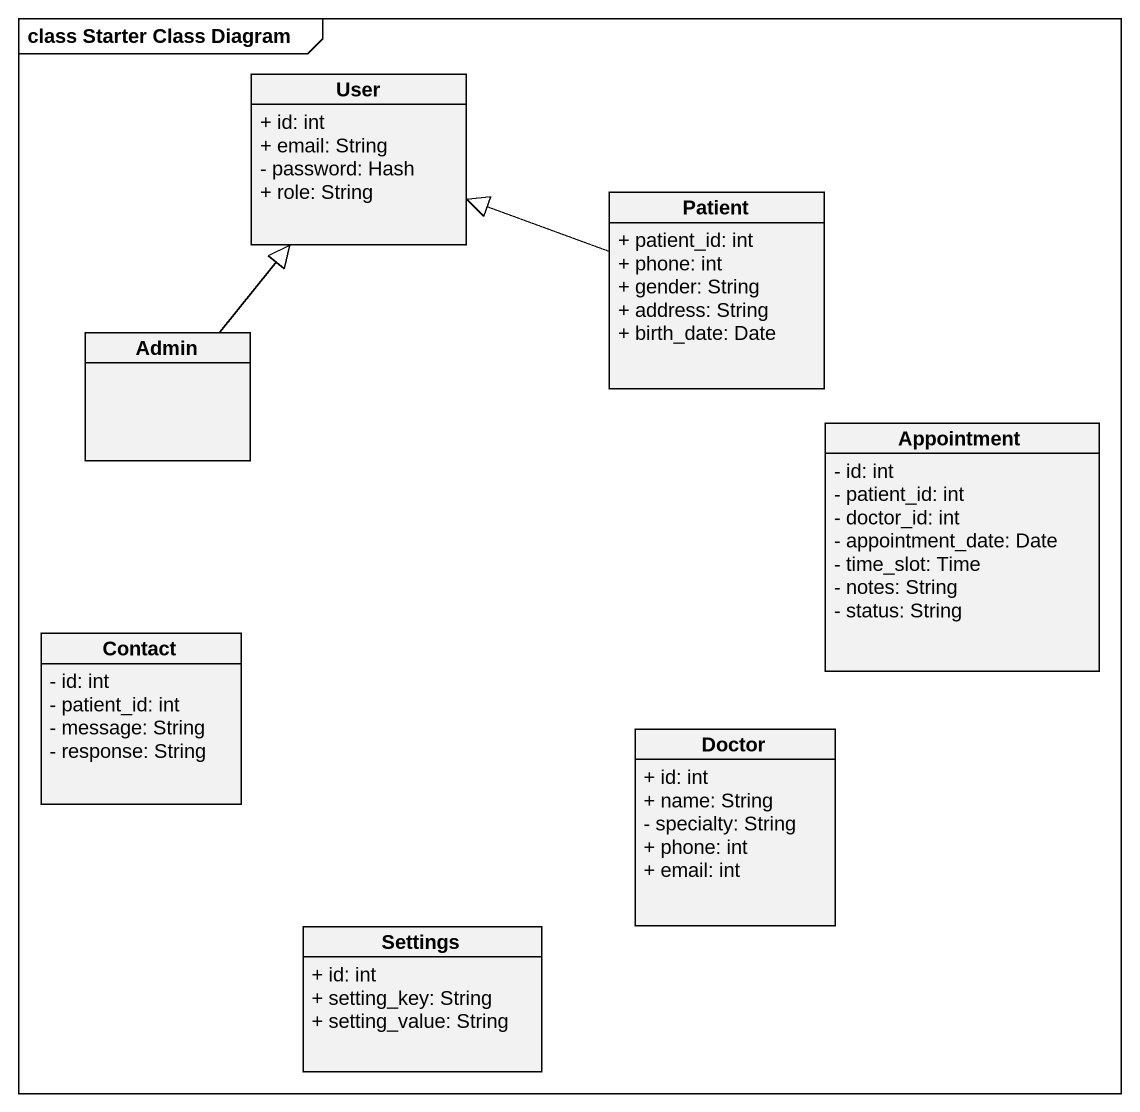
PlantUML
@startuml
mainframe class Starter Class Diagram
hide circle
hide empty members
skinparam classAttributeIconSize 0
class User {
  + id: int
  + email: String
  - password: Hash
  + role: String
}
class Patient {
  + patient_id: int
  + phone: int
  + gender: String
  + address: String
  + birth_date: Date
}
class Admin
class Appointment {
  - id: int
  - patient_id: int
  - doctor_id: int
  - appointment_date: Date
  - time_slot: Time
  - notes: String
  - status: String
}
class Contact {
  - id: int
  - patient_id: int
  - message: String
  - response: String
}
class Doctor {
  + id: int
  + name: String
  - specialty: String
  + phone: int
  + email: int
}
class Settings {
  + id: int
  + setting_key: String
  + setting_value: String
}
Patient -left-|> User
Admin -up-|> User
@enduml
